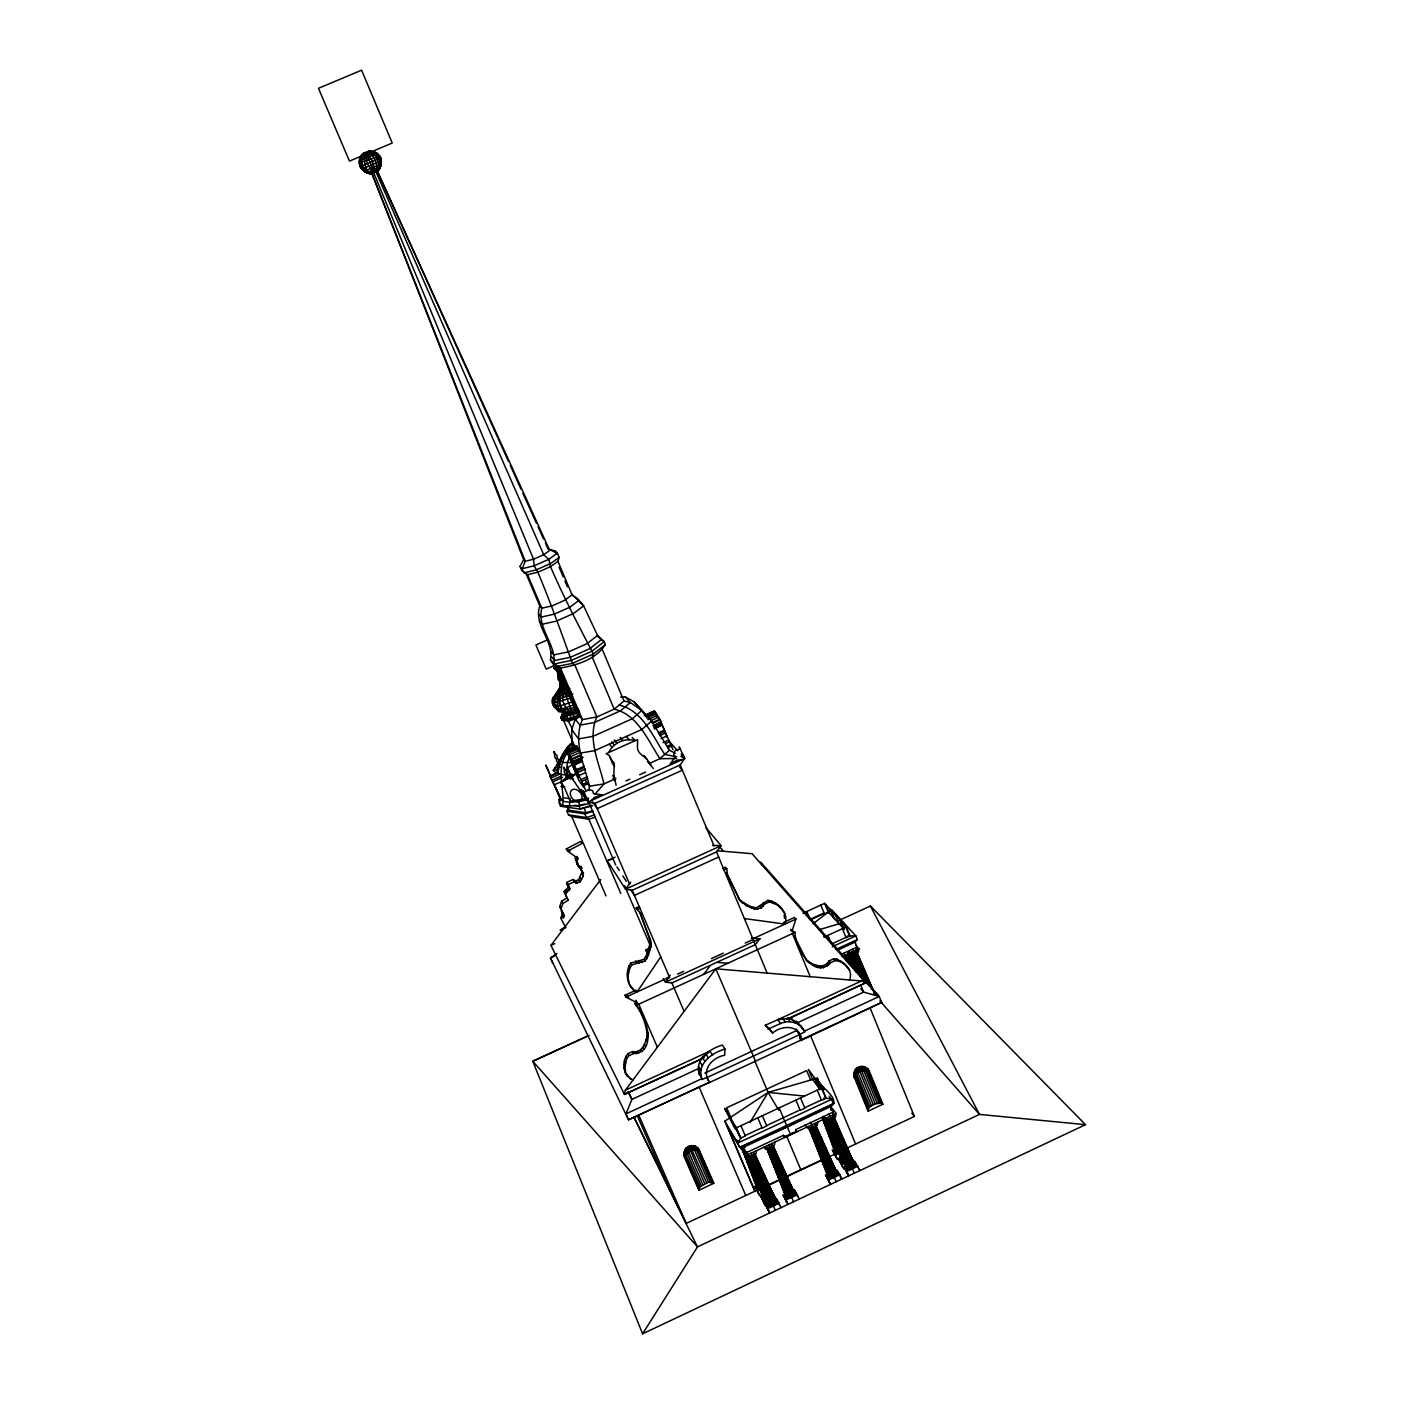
<?xml version="1.0" encoding="UTF-8"?>
<svg xmlns="http://www.w3.org/2000/svg" width="1404" height="1404" viewBox="0 0 1404 1404"><rect width="100%" height="100%" fill="white"/><g stroke="black" fill="none" stroke-linecap="round" stroke-linejoin="round"><path stroke-width="1.5" d="M756.335 1174.06L749.28 1155.983M698.946 1190.276L684.625 1157.387L683.959 1152.596L685.363 1149.086L685.608 1154.088L699.876 1186.889L698.946 1190.276L713.829 1183.309L698.543 1148.735L693.927 1145.682L689.61 1145.839M709.511 1082.273L628.553 1119.813L625.956 1113.881L631.888 1099.42L698.508 1068.567L699.718 1075.446C693.436 1060.16 709.617 1048.683 722.428 1045.067L724.955 1049.034L724.657 1055.281C712.249 1057.247 700.666 1070.374 709.511 1082.273L628.553 1119.813L550.456 957.967L556.914 953.527M707.318 1077.149L702.14 1079.553C695.84 1064.197 712.109 1052.667 724.955 1049.034M854.334 1173.2L831.08 1118.251L828.711 1118.865M611.898 762.986L611.916 761.179M616.11 785.327L613.864 774.253L614.32 763.337L611.144 760.108L609.213 755.387L606.177 753.667L637.627 739.539L637.434 747.226C637.363 755.124 647.332 756.3 649.403 763.706L653.351 768.532M683.959 1152.596L684.099 1155.457M882.905 1104.228L880.747 1103.175L875.201 1103.842L861.67 1071.006C854.597 1063.846 868.023 1065.899 869.357 1071.287L882.905 1104.228L868.198 1111.108L853.843 1073.428L854.264 1077.272L854.597 1078.167L854.001 1072.516M557.985 667.409L556.651 669.655L574.464 707.634L572.604 702.562M846.243 1162.301L844.839 1162.67L843.786 1158.826M578.237 709.108L570.059 712.442L564.057 713.179C551.228 709.722 551.21 695.401 561.056 688.908L555.879 694.067L559.827 689.768L560.951 680.098M629.431 984.537C626.272 978.026 626.359 968.918 630.887 963.056L644.05 959.318L647.384 953.439L649.964 943.593L649.455 938.609L639.855 912.372L650.543 940.311L651.035 945.313L648.455 955.194L645.12 961.073L631.923 964.829C626.061 972.761 626.746 987.854 636.995 992.014L660.757 956.879M679.747 748.806L679.273 746.91L684.643 758.476L680.203 764.969L595.015 803.404L588.153 802L571.217 777.044L567.093 767.321L573.306 779.817L571.814 777.904M587.153 799.806L578.764 801.614L579.887 809.055L592.593 805.773M761.389 1187.977L761.828 1189.012L760.459 1189.363L759.424 1185.555M373.253 173.043C359.091 174.061 368.322 141.471 360.073 157.985C355.984 166.83 366.883 177.343 375.237 172.201L372.569 161.513L366.69 152.018M568.497 747.244L570.252 744.138L566.444 748.894L568.339 751.561C554.773 768.023 564.794 787.89 562.758 805.685L578.518 805.896L589.61 803.527M836.17 1181.729L812.828 1126.78L810.459 1127.394M588.487 798.051L588.153 802L684.731 758.441L683.134 754.65M589.136 790.154L589.469 786.222C584.503 764.987 572.639 741.172 582.432 719.585L560.477 668.058C550.877 662.934 554.44 667.707 555.475 669.603C552.913 661.038 552.965 668.251 556.247 669.743M647.209 1035.274C646.314 1024.358 641.646 1012.231 635.029 1003.597L636.03 1000.297L637.434 1002.965L636.065 1005.439C646.051 1014.741 657.932 1052.649 633.59 1053.544L628.904 1055.703L626.816 1058.3L625.008 1066.443L625.763 1073.656C622.797 1067.496 623.323 1058.967 627.886 1053.72L632.555 1051.578C642.137 1053.491 645.822 1042.716 647.209 1035.274L648.279 1037.205M839.522 1152.596L838.135 1152.947L837.486 1150.069L835.117 1150.104L823.27 1118.988M844.839 1162.67L843.523 1162.81L843.155 1159.862L841.786 1159.774L825.815 1118.198M556.721 668.462L565.619 685.398L569.796 690.75L562.864 693.594L557.09 693.892C563.741 687.82 557.16 671.814 556.897 669.673M567.269 752.421L566.83 750.28L576.763 745.98M760.459 1189.363L759.178 1189.504L758.827 1186.573L757.493 1186.485L742.927 1149.332M558.599 674.692C563.636 671.638 554.615 671.533 558.722 674.376C567.391 686.977 551.228 704.703 567.585 713.039L567.04 718.883L572.306 728.658M828.816 1120.655L828.009 1119.778L846.507 1166.601L848.911 1166.584L849.578 1169.514L856.054 1165.373L855.949 1163.898L852.895 1161.968L854.931 1162.354L856.194 1164.583M863.32 981.185L851.982 953.737M831.414 1178.044L828.957 1178.096L829.097 1175.797L809.441 1128.026L827.57 1174.85L830.747 1175.113L831.414 1178.044L832.818 1177.693L837.416 1174.744L837.837 1172.41L835.924 1170.55L836.1 1172.498C834.397 1176.885 825.324 1176.868 827.64 1171.761L810.003 1127.43M572.92 879.518L576.026 880.922L578.588 879.676L582.256 871.252L583.257 876.201L579.905 881.958L575.886 882.958L572.92 879.518L566.812 882.379L569.954 888.837L565.426 893.927L568.146 900.192L562.864 903.579L561.021 908.827L564.426 916.18L563.109 918.339L561.565 915.636L563.162 913.793L559.757 906.475L561.6 901.228L566.865 897.858L564.145 891.628L568.146 887.977L568.076 885.169M558.564 672.727C562.074 671.112 557.441 675.271 558.125 672.639C556.949 669.059 554.124 664.162 554.159 666.391C558.072 667.865 557.441 665.514 559.371 673.13C558.388 676.605 557.335 663.741 556.844 669.322C554.211 670.357 552.825 665.566 555.282 664.987M558.616 672.463L550.438 659.775C554.457 641.259 533.187 625.113 539.803 605.966L525.622 572.639M558.652 666.321C552.316 672.463 555.177 660.284 554.931 669.304C557.16 668.971 560.512 666.76 557.318 669.48C553.404 671.147 555.177 661.811 555.106 666.865L572.428 663.355L593.401 654.018L605.387 644.506L604.176 641.628L597.525 636.082L604.176 641.628L592.172 651.123L571.2 660.459L553.878 664.022L550.438 659.775M560.056 680.677C561.635 691.066 551.842 699.052 558.862 689.171L562.934 689.083L568.076 686.802L559.038 672.235C558.178 667.339 555.844 666.988 553.878 664.022C556.686 644.611 536.591 628.22 541.804 608.195L527.553 574.692L521.832 570.498L520.059 566.338L523.692 559.669L371.691 173.131M756.545 1150.648L756.019 1153.93L747.823 1157.756L742.453 1151.034L744.629 1153.14M774.92 1142.066L774.376 1145.348L766.198 1149.174L763.706 1147.314M834.064 1117.795L853.597 1162.407L855.756 1163.53C854.685 1167.426 848.613 1169.971 845.19 1167.707L845.594 1165.39L845.629 1168.76L849.578 1169.514M791.277 1189.925C800.262 1190.785 780.466 1201.649 785.819 1191.013M850.754 1156.071L851.421 1157.774L850.175 1155.562L850.842 1157.51L849.49 1157.177M773.095 1198.454L772.691 1197.542L773.973 1198.542M846.981 1166.636C843.506 1162.336 846.419 1164.899 846.665 1168.514L847.103 1169.567M845.752 1164.846C845.91 1170.901 858.476 1164.513 853.053 1160.88L833.098 1116.987L852.351 1160.634M875.394 994.611L875.692 992.856L873.762 993.242M873.727 992.803C876.394 992.259 871.989 991.54 875.692 992.856L876.184 994.874L875.815 993.944M569.357 806.633L570.147 798.665L564.127 797.841M874.13 991.821L874.376 993.102L856.809 952.052L855.018 954.141L851.351 954.685L860.529 977.096M842.4 1162.723L841.961 1161.67C841.891 1160.546 839.574 1155.036 841.049 1158.037L840.926 1161.915L843.523 1162.81M854.703 1072.182C861.056 1064.232 853.018 1070.339 853.772 1075.376L854.088 1076.219M841.435 1157.387L840.505 1160.88L844.401 1161.617M844.822 958.125L845.366 955.106L842.137 956.598M805.036 1124.902L809.055 1129.149L817.198 1125.341L817.795 1122.042M835.591 1170.954L837.626 1172.042C836.521 1175.92 830.466 1178.518 827.061 1176.219L827.64 1171.761M840.505 1160.88L841.382 1159.809C839.557 1154.193 840.627 1161.67 844.436 1160.388M871.217 989.223L871.41 988.012M854.562 969.357L847.823 951.649L851.386 955.089L858.441 951.842L858.985 948.823L856.001 945.559M830.817 1110.283L831.414 1107.001M823.288 1116.373L827.342 1120.603L835.468 1116.794L836.082 1113.495L832.765 1108.879M834.696 1149.981L834.836 1152.719L838.135 1152.947M828.816 1175.148L827.061 1174.411L809.125 1128.237L827.289 1173.586L830.361 1174.183L833.555 1172.919L835.555 1170.304L814.882 1125.499L827.202 1153.263M823.867 1121.603L833.853 1149.42L835.854 1150.754L835.713 1153.017M365.198 170.621C362.723 171.902 381.449 164.022 380.466 164.18C379.94 172.078 383.432 156.827 379.115 155.475C376.834 150.404 361.934 150.439 374.166 152.053C382.748 154.686 383.889 169.129 375.237 172.201M833.643 1116.724L832.291 1118.953L828.518 1119.953M792.804 1191.417L792.365 1190.381L795.348 1192.365L794.857 1194.734L787.504 1198.191L787.135 1195.208L785.011 1194.839L766.988 1147.366M856.405 951.07L857.124 953.281L857.282 952.298M864.934 983.046L853.211 953.632L856.528 951.333M554.194 696.331L552.948 701.491L556.247 702.281L570.691 698.086L569.375 695.594M859.283 974.551L851.438 952.474M837.416 1174.744L835.713 1173.165L815.443 1127.236C817.216 1122.638 813.197 1130.115 810.266 1128.483M835.45 1172.533L836.187 1171.445L815.531 1125.622M795.384 1193.856L794.927 1192.821C792.26 1192.68 794.734 1188.433 790.891 1188.995M794.787 1191.838L792.435 1190.645L795.103 1192.014C793.944 1195.839 787.925 1198.577 784.52 1196.19L785.889 1192.944M801.491 1039.855L799.35 1034.748L707.195 1077.465L709.389 1082.572L801.491 1039.855L799.631 1037.345L800.947 1040.522L801.789 1039.486C799.525 1024.78 781.958 1024.78 772.656 1033.063L765.303 1025.236L777.834 1019.69L789.522 1018.339L865.724 982.765L861.494 980.975L715.812 968.813L625.359 1090.206L624.447 1094.418L701.14 1059.248L710.003 1051.052L712.477 1055.053M767.76 1149.174L766.566 1147.647L786.521 1195.769L785.942 1197.033L787.504 1198.191M785.152 1191.698L784.783 1196.541L786.38 1198.086M810.564 1129.185L809.757 1128.307M852.632 955.352L851.193 952.86M578.43 866.268L575.219 858.177L576.886 856.44L578.22 858.634L576.535 860.389L577.641 864.706L579.132 867.11L581.274 866.531L581.256 869.883L583.608 873.481M767.707 1201.473L766.128 1204.035C767.532 1209.546 776.359 1205.703 777.325 1201.596L776.149 1199.332L774.183 1198.911L774.622 1199.946M777.149 1202.421L775.341 1201.034L775.394 1198.665L753.966 1153.053M775.289 1199.016L774.236 1199.174L776.886 1200.56C775.71 1204.386 769.69 1207.177 766.303 1204.737L767.198 1202.473L766.338 1205.983L768.234 1210.406M361.477 155.44C381.168 149.28 365.584 148.42 360.214 157.932C356.949 165.637 364.391 174.658 372.042 173.517C363.952 174.57 357.616 165.181 360.424 157.827L361.214 157.494M770.427 1192.873L769.989 1191.838L772.481 1192.786L771.954 1195.137M769.778 1191.469L772.92 1193.821L772.92 1195.313L771.129 1193.926M832.66 1115.092L833.344 1112.021L831.028 1106.457C841.54 1097.84 818.199 1086.731 817.321 1078.114L768.093 1092.4L724.815 1121.182L755.054 1191.54L727.009 1125.622M770.463 1191.206L770.463 1192.382L771.358 1192.189L770.041 1190.803L772.481 1192.786M767.058 1203.123L749.473 1158.476M365.321 152.597L367.269 163.741L373.868 172.78M763.144 1199.191L761.986 1196.928L762.705 1195.26L762.6 1198.665L766.373 1199.49M766.005 1197.191C761.881 1199.279 762.951 1191.083 762.179 1194.523M772.288 1144.488L771.217 1147.507L766.97 1148.314M794.857 1194.734L793.155 1193.154L793.646 1191.417L772.867 1145.173M741.61 1147.138L757.282 1186.257L756.738 1188.574L759.178 1189.504M754.352 1153.772L752.123 1156.492L748.332 1156.58M776.623 1203.298L774.92 1201.719L775.412 1199.981L754.562 1153.719M566.812 882.379L569.357 887.468M748.63 1157.282L766.531 1202.105C765.496 1204.544 770.796 1202.824 768.813 1205.703L769.252 1206.756M684.117 1153.421C684.871 1146.945 694.208 1143.47 698.543 1148.735M741.996 1148.454L756.756 1186.204L757.335 1184.046L756.949 1183.133L756.142 1185.169L757.967 1186.503L758.09 1189.399M767.286 1206.317L766.953 1200.227L767.619 1204.07C771.27 1205.861 778.167 1200.824 774.236 1197.875M766.672 1148.016L784.748 1193.54C788.89 1198.016 794.032 1186.784 793.699 1191.838L795.103 1192.014M851.631 954.439L852.193 955.246L851.526 954.176M827.676 1119.514L829.466 1120.69L848.262 1169.655M684.661 1151.42L686.223 1147.928M839.083 1151.561L833.853 1151.21L834.397 1146.84L835.169 1150.525L838.82 1150.438L838.17 1148.893M562.881 677.483L558.88 672.042C558.336 666.637 557.441 667.479 559.09 672.025L559.968 673.587C571.41 678.694 555.773 687.258 558.108 675.148L559.968 673.587L563.039 677.553M746.928 1156.141L762.249 1194.453C760.81 1197.366 766.584 1195.664 764.636 1198.577L765.092 1199.613M766.145 1202.315L748.543 1156.896M766.97 1148.718L766.496 1147.7L785.854 1195.524L785.52 1197.752M527.553 574.692L537.872 572.218L550.508 566.637L557.932 561.302L559.178 557.37L557.406 553.176L554.984 550.947L548.069 548.929L545.366 542.944M868.725 1107.949L854.632 1073.253L855.106 1070.006L857.405 1067.672L855.756 1072.112L869.866 1106.756L868.041 1109.125M828.307 1120.48L827.36 1119.708L846.542 1167.022L846.208 1169.269M849.438 979.974C853.86 970.813 844.05 960.687 835.029 960.617L830.413 962.74C813.706 980.834 794.524 945.682 795.05 932.379L792.067 930.957L795.928 919.058L794.506 917.409L783.607 922.41L784.994 924.078C788.89 913.355 778.114 901.666 767.918 900.333L756.493 907.844L750.122 906.405L739.645 900.175L746.717 905.791L754.79 909.301L761.179 907.932L764.618 904.071L769.269 901.93L776.903 904.632L782.607 910.003M784.52 1196.19L785.134 1193.295L767.777 1149.911M813.197 923.656L831.537 909.581L855.843 935.871L857.335 939.539L855.054 942.137L857.054 947.051L855.931 950.508L844.506 955.773M573.534 747.805L572.042 741.768L571.761 729.676L575.271 719.111L579.361 715.636L558.388 666.461M835.608 1169.707L834.625 1170.059L835.608 1169.707L815.601 1125.201L836.187 1171.445M792.154 1189.995L788.206 1181.15M565.303 711.284C555.861 707.318 555.317 689.153 569.901 688.416M569.989 755.58L567.304 762.969L566.023 779.097M567.339 767.76L572.042 764.934M586.521 798.227L588.048 799.525L588.153 802L584.011 792.365L588.925 789.417L592.611 790.785L593.611 793.769L602.018 794.787L594.278 797.454L591.593 800.456M556.247 707.23L557.528 708.95L562.442 708.739L573.622 705.054L578.536 716.619L574.71 718.181C567.462 702.562 563.548 685.696 557.212 669.515C552.492 669.515 559.652 668.479 557.914 672.639L557.528 673.674L559.336 674.166M651.912 722.779L659.704 719.287L654.843 711.319L653.983 712.249M557.265 692.786L555.615 695.436C550.894 696.963 550.701 705.387 556.107 708.599L558.897 711.951L560.143 710.915M558.827 666.935L556.756 669.497L558.441 674.394C568.778 688.68 544.296 700.789 560.214 711.056L574.569 707.581M375.886 171.92C378.536 164.724 374.289 154.914 367.339 151.737L366.005 152.299L366.918 155.142L374.552 172.481M557.862 672.621L559.248 678.957M833.836 1116.689L853.597 1162.407L849.631 1165.373L845.436 1165.074L827.851 1119.848L842.997 1156.878M555.159 665.233C550.649 671.059 561.126 666.707 557.142 669.269M853.053 1160.88L855.562 1166.215M776.886 1200.56L773.569 1197.612L769.989 1189.679M869.129 985.977L855.264 952.807M569.62 806.107L566.935 811.249L568.48 814.829L571.779 816.637L588.873 819.216L595.138 817.251M775.341 1210.318L772.095 1202.965L773.218 1202.245L753.176 1156.773L753.86 1153.509L774.639 1201.069M771.516 1148.209L770.743 1146.384L768.374 1147.331L787.89 1195.085L791.47 1193.681L771.516 1148.209L772.182 1144.927L792.874 1192.523M556.089 772.937L553.246 770.357L558.511 762.653L560.986 761.319M608.774 752.491C613.25 742.909 624.85 737.486 635.029 740.698L632.204 737.381M559.459 765.724L557.3 769.585L557.3 773.376M571.217 762.583L563.057 762.495L560.705 761.021L566.672 750.543L573.288 742.558C564.338 749.683 557.177 760.88 557.651 772.551L560.512 774.411L565.707 775.026L572.902 774.359M853.597 1164.004L854.334 1162.933M841.716 1157.738L840.276 1160.213L842.365 1166.496M573.481 743.541L563.636 720.533L561.653 719.743L561.793 715.935L563.776 712.741L560.951 717.356L562.776 720.375L569.024 720.972L576.921 718.374M563.741 710.898L561.091 718.427L562.214 719.059L570.428 718.076L577.974 715.303M582.572 872.919L579.922 867.654L580.765 866.233L582.098 868.462M835.064 1148.121L833.625 1150.543L835.696 1156.773M741.119 1137.451L737.732 1143.084L739.522 1147.244L743.593 1147.261L831.028 1106.457M750.105 1122.428L768.093 1092.4L754.597 1060.511M853.667 1167.9L831.835 1117.847L832.941 1116.9L854.755 1167.093M775.061 1200.385L775.57 1199.262L754.896 1154.053M773.06 1146.296L772.656 1145.225M562.899 914.197L560.635 917.953L565.514 927.237M833.695 1118.707L833.783 1117.093M853.948 1074.358C856.791 1070.094 863.6 1066.935 868.356 1069.585M784.52 1193.067L785.713 1191.54M553.72 698.929L552.825 700.403L553.808 704.211M766.759 1204.263L766.391 1201.561M559.775 680.922L560.196 686.995L567.251 684.362M560.477 668.058C577.026 665.127 596.016 659.511 605.387 644.506M589.066 1035.397L532.783 1061.266L642.593 1333.8L697.507 1246.875L979.483 1114.407L1085.52 1124.674L870.41 906.019L838.627 920.638M684.538 1150.736L687.24 1148.033M556.159 666.479L557.353 669.41L557.125 665.97M670.217 975.166L665.461 982.168L663.25 978.606M792.891 1196.436L791.47 1193.681M854.474 1071.568L857.177 1068.602M376.465 171.674C381.818 164.865 376.114 151.579 367.339 151.737M555.563 694.787L555.966 693.541L555.844 694.84M870.673 987.451L856.212 952.035M835.503 1176.429L814.338 1128.202L814.689 1125.429L815.443 1127.236M630.677 882.151L625.552 889.171L607.195 860.74L615.163 857.124M712.53 845.401L721.112 845.699L625.552 889.171L632.239 890.276L716.531 851.912L721.112 845.699L705.773 827.482M703.737 974.358L709.704 966.321M769.989 1190.855L771.129 1192.768L770.603 1191.75M795.541 1193.049L793.032 1190.276L772.955 1145.927M837.925 1173.884L834.941 1169.392M704.176 1057.528L624.447 1094.418L550.93 945.366L600.701 879.553M854.088 1162.723L853.509 1161.266L855.756 1163.53M364.18 153.071C358.178 159.863 363.636 172.903 372.727 173.254M854.597 1070.831L857.405 1068.04M557.002 693.243L560.582 687.995C558.704 687.328 560.775 692.119 557.335 692.962M807.528 961.652L806.089 959.915C812.337 964.846 823.744 970.024 828.922 961.003L833.52 958.879L836.731 959.02L843.593 963.091L847.647 967.356M794.015 1195.611L772.323 1147.542M754.632 1155.316L754.439 1154.158M759.933 938.785L755.299 944.664L671.937 982.958L665.461 982.168L759.933 938.785L751.333 938.258M772.955 1146.752L772.762 1145.594M815.127 1127.517L811.775 1129.097L811.214 1127.307M815.742 1126.763L814.987 1124.937M833.994 1118.233L833.221 1116.408M852.965 1164.688L832.467 1117.373M754.317 1155.808L753.544 1154M772.656 1147.244L771.884 1145.418M757.265 1189.083L741.294 1146.857M762.161 1197.63L763.39 1192.996M766.303 1204.737L767.198 1203.667M833.853 1151.21L833.906 1148.103L837.486 1150.069M827.061 1176.219L827.518 1173.972M569.568 750.087L573.236 745.664M845.19 1167.707L845.91 1166.11L845.208 1168.953L847.068 1173.375M376.904 171.481C384.222 164.83 377.746 150.158 367.918 151.492M595.349 793.769L603.983 783.906L615.987 778.5M377.009 171.393C388.206 161.583 366.198 173.534 367.462 172.218L369.252 173.482L379.326 169.217L377.009 171.393L381.046 164.022L378.659 155.686L374.166 152.053L377.027 153.387L359.793 160.635M775.763 1204.176L753.825 1156.317L754.527 1155.545M836.591 1175.622L814.969 1127.728L815.671 1126.973M834.801 1173.217L835.749 1172.2M792.225 1193.207L793.172 1192.189M773.973 1201.771L774.938 1200.753M757.686 1184.362L756.3 1187.538M854.615 1071.515L862.003 1067.531L865.057 1067.373L867.532 1068.97L882.045 1103.562M762.916 1196.015L762.197 1198.858L764.074 1203.246M564.619 753.106L560.424 758.634L560.705 761.021M699.876 1186.889L708.564 1182.168L713.829 1183.309M828.062 1177.781L827.676 1174.499L826.833 1175.534L828.957 1178.096M687.82 1146.875L685.801 1148.542M564.18 712.477L561.863 715.268L562.986 716.777L577.044 713.407M563.566 714.232L560.951 717.356L561.512 718.672M560.512 687.82L558.634 691.716L561.46 691.874L561.74 689.382M560.582 685.678L559.617 689.276M675.184 753.281L669.462 750.192L659.95 758.687L649.964 763.197M572.446 742.593L567.672 746.7L562.179 755.527L557.651 772.551L549.929 775.903L561.231 799.648L549.929 775.903M581.081 789.329L585.17 798.841L570.27 801.157L563.759 786.029L560.635 782.537L571.902 775.833M560.635 782.537L567.128 776.991M563.127 781.379L567.988 777.219M565.654 779.694L570.533 775.534M669.462 750.192L651.561 721.094L641.856 710.459L632.291 718.743L593.067 736.328L578.606 738.89L571.761 729.676M763.056 1195.383L762.618 1197.173M644.98 715.742L641.856 710.459L630.361 702.544L623.99 700.982L614.197 709.178L596.875 716.917L582.432 719.585L579.361 715.636M834.66 1149.034L834.204 1150.806M841.312 1158.669L840.838 1160.476M827.886 1173.99L827.079 1177.465L828.939 1181.887M580.203 715.04L575.271 719.111L579.887 725.166L594.331 722.533L620.621 710.757L630.361 702.544L625.149 696.788L620.586 697.174M571.481 593.874L583.66 605.861L597.507 635.468L587.048 643.646L568.866 651.754L553.843 654.896L550.842 651.28M538.662 614.232L541.172 617.093L554.124 614.197L569.901 607.212L579.062 600.298L572.06 594.805L564.724 600.28L552.141 605.861L541.804 608.195L539.803 605.966M852.105 1165.32L853.193 1164.442M576.131 773.376L571.217 777.044L571.2 774.622L569.743 773.393M833.941 1173.849L835.029 1172.954M774.183 1201.526L773.095 1202.421L774.639 1205.018M791.347 1193.839L792.435 1192.961M869.866 1106.756L875.201 1103.842M667.023 978.219L669.217 976.622M814.197 1125.92L814.425 1128.044L812.688 1128.851L832.818 1177.693M559.178 557.37L550.579 563.53L535.959 569.989L524.025 572.867L520.059 566.338M576.044 773.464L578.43 777.763L570.708 760.459L576.044 773.464L571.217 777.044L577.851 772.99M857.23 1068.321L855.773 1070.357M564.882 927.009L560.143 930.308L566.005 927.64M558.406 667.409L556.932 668.251M855.913 954.422L855.808 952.438M555.124 666.409L553.966 668.076L556.633 669.62M558.195 665.97L558.564 668.339L555.931 668.883M773.218 1202.245L770.849 1203.351L750.842 1155.685L752.386 1154.966L772.095 1202.965M810.915 1128.518L829.343 1175.218L834.064 1173.674M851.105 1165.882L852.246 1165.144M793.593 1201.754L770.761 1148.612L771.603 1148.051M880.747 1103.175L866.286 1068.619L863.635 1066.619L859.722 1067.128L857.019 1068.391L857.247 1071.024L871.41 1105.615M856.001 954.246L852.316 955.299M566.303 848.946L580.607 841.452L581.94 843.593L567.602 851.105L566.303 848.946L570.077 851.14M800.947 1040.522L881.677 1002.438L879.255 996.471L760.652 862.074L762.021 865.408M831.537 1099.894L834.029 1103.316L787.381 1126.833L739.803 1147.314L726.57 1125.236M579.255 710.845L565.707 715.303L563.232 714.689L561.951 710.968L564.057 713.179L562.776 720.375M572.955 693.874L559.108 698.999L554.545 699.21L553.369 697.665M571.217 692.049L559.915 696.244L556.177 696.419L555.212 695.155M556.668 669.076L557.721 669.094M363.285 168.462L361.705 169.182L381.186 160.951M642.593 1333.8L1085.52 1124.674M633.906 1116.97L686.205 1223.41L754.878 1191.224M768.269 1184.941L777.834 1180.448M787.398 1175.973L823.692 1158.967M846.577 1148.244L914.39 1116.443L870.269 1008.37M768.462 1185.257L779.94 1179.869M785.696 1177.184L823.902 1159.283M829.624 1156.598L835.345 1153.912M763.32 1193.856L759.634 1195.594L754.913 1186.31L757.756 1191.224L761.442 1189.504M840.978 1157.44L837.31 1159.142L832.256 1150.069L835.485 1154.79L839.153 1153.07M838.872 1159.704L844.015 1168.918L838.872 1159.704L842.558 1157.984M772.92 1193.821L775.219 1198.016M851.193 1157.107L853.421 1161.301M763.653 1201.368L765.549 1205.773L760.74 1196.348L763.653 1201.368L767.374 1199.613M842.172 1164.513L845.875 1162.775M777.149 1200.911L779.448 1205.123M795.348 1192.365L797.647 1196.594M837.837 1172.41L839.487 1175.166M855.949 1163.898L859.932 1170.585L854.667 1161.284L856.51 1165.706M767.812 1208.528L769.708 1212.968L764.864 1203.439L767.812 1208.528L779.062 1203.246L780.957 1207.686M786.082 1199.946L787.977 1204.386L783.028 1194.909L786.082 1199.946L797.314 1194.681L799.192 1199.104M828.711 1179.939L830.571 1184.362L825.447 1175.008L828.711 1179.939L839.908 1174.674L841.768 1179.114L840.101 1176.64M846.893 1171.392L848.753 1175.832L843.541 1166.513L846.893 1171.392L858.072 1166.145M568.093 884.66L574.236 881.8M745.155 1135.555L761.933 1127.728M766.566 1125.569L800.052 1109.95M804.685 1107.791L821.393 1099.999M735.169 1125.92L740.715 1138.117L745.331 1135.959L740.943 1125.71M818.427 1087.416L812.442 1079.079L808.406 1069.409L821.849 1087.995L826.131 1098.279L821.551 1100.403L817.268 1090.136M739.803 1147.314L834.029 1103.316M742.751 1149.174L739.873 1146.682L741.294 1149.069L745.015 1147.331M747.612 1151.719L743.892 1153.456L747.823 1157.756M830.992 1108.739L833.344 1112.021L795.91 1129.518L796.805 1131.642L784.45 1137.398L783.555 1135.274L745.98 1152.842L742.646 1147.208M785.608 1136.064L790.627 1134.52L783.028 1117.391M791.768 1133.186L796.805 1131.642M745.313 1155.896L836.082 1113.495M857.265 1068.83L861.091 1067.04L866.917 1068.233M734.011 1126.745L724.657 1108.353L736.328 1127.851L821.849 1087.995M625.359 1090.206L710.003 1051.052M704.861 1073.06L796.77 1030.483L799.648 1034.362L804.773 1031.975C801.017 1022.796 789.311 1019.304 780.624 1023.516L777.834 1019.69L861.494 980.975M786.995 1019.199L865.724 982.765L752.07 853.702L717.304 850.754M874.113 992.558L876.377 993.646M625.956 1113.881L701.789 1078.728L698.508 1068.567M860.863 985.345L863.618 992.119L797.841 1022.568L804.439 1031.15L879.255 996.471L863.618 992.119L860.775 988.82M801.789 1039.486L881.677 1002.438M823.902 937.205L846.384 926.868L850.069 935.924L846.103 937.749L842.4 928.693M831.484 944.067L845.945 937.398M832.309 946.717L855.843 935.871L847.367 935.959M835.766 949.473L857.335 939.627M837.872 950.069L855.054 942.137M841.786 954.106L857.054 947.051M849.315 953.298L858.985 948.823M850.297 953.878L851.526 953.649M689.75 1145.962L693.927 1145.682L697.068 1147.384M637.434 1002.965L625.938 997.086L624.92 995.243L635.959 990.189L636.995 992.014M802.912 913.302L824.657 903.316L846.384 926.868M625.938 997.086L669.445 977.114M752.842 938.82L795.928 919.058M677.641 974.095L683.608 971.357M711.407 958.599L723.323 953.123M745.173 943.102L753.106 939.451M811.758 918.655L823.639 913.214M810.248 919.953L824.253 913.513M833.414 917.549L828.237 912.109L824.411 913.864L820.813 905.089M588.399 1035.696L532.783 1061.266L697.507 1246.875L634.187 1117.742M726.763 868.743L724.078 869.971L722.814 868.427L725.499 867.198L726.763 868.743L727.465 874.552L739.557 899.613L726.201 873.007L727.465 874.552M554.334 956.194L550.456 957.967L552.649 962.969M648.455 955.194L645.594 950.104L649.543 948.297M718.672 857.037L634.433 895.401L630.87 889.943M550.93 945.366L554.826 943.593M636.205 907.897L638.89 906.686L639.961 908.318L637.258 909.546L636.205 907.897L640.926 914.039M360.424 157.827L374.341 151.965M584.257 766.268L576.342 769.655L580.887 779.606L586.767 776.974M662.951 742.646L668.778 740.031L673.042 749.701M585.556 790.154L581.677 781.361L587.556 778.729M665.671 743.523L669.568 741.786M582.923 784.257L586.837 782.502M666.9 746.437L670.779 744.682M583.608 785.713L587.521 783.941M667.62 747.858L671.498 746.103M625.903 780.905L629.817 779.15M639.627 774.727L645.507 772.077M592.383 810.81L586.117 812.776L569.041 810.283L566.935 811.249L584.871 813.881L593.12 811.284M644.436 715.443L654.088 711.108M644.752 715.461L654.422 711.108M566.795 750.613L577.079 746.244M645.173 715.671L654.843 711.319M566.935 751.333L570.814 749.596M646.279 715.707L652.053 713.127M566.83 750.28L568.041 751.772L577.799 747.402M645.963 716.777L655.65 712.425M568.041 751.772L568.796 753.088L578.553 748.718M646.805 718.058L656.51 713.706M568.796 753.088L569.691 754.738L579.448 750.35M647.788 719.655L657.493 715.285M569.691 754.738L570.673 756.651L578.501 753.141M650.789 720.656L658.564 717.163M581.537 754.422L571.744 758.809L570.673 756.651M652.456 723.376L660.249 719.883L661.126 722.218L653.334 725.71M583.362 786.977L578.974 780.589L566.812 751.789L572.2 759.459L580.027 755.931M576.342 769.655L572.955 761.53L582.748 757.142M653.123 725.499L661.126 722.218M572.955 761.53L582.906 757.37M653.562 726.71L661.477 723.341L653.702 726.833M574.166 764.425L581.976 760.915M654.282 728.413L662.056 724.903L660.915 721.989M574.394 765.04L582.221 761.53M654.492 729.027L662.056 724.903M550.666 776.272L557.985 772.972M551.544 777.798L558.88 774.499M552.649 779.94L560.003 776.623M658.318 732.765L664.267 730.273L662.284 725.517M658.862 734.011L664.706 731.379L668.778 740.031M553.509 781.501L562.723 777.36M576.886 770.901L582.748 768.251M609.792 756.756L613.811 763.565M577.641 772.551L585.468 769.041M659.634 735.661L665.461 733.046M554.738 784.625L560.266 782.151M579.01 775.499L584.889 772.867M661.038 738.574L666.865 735.942M547.736 639.768L535.907 645.015L546.209 669.111L556.037 664.741M768.041 1029.097L780.624 1023.516M361.846 165.9L360.214 166.637L380.607 158.02L379.466 158.459L378.027 155.897C378.624 158.845 351.825 160.354 362.179 168.954M365.005 154.528L349.456 161.109L318.48 88.312L361.6 70.2L392.225 143.032L370.849 152.071M363.548 153.334C356.704 158.968 361.741 174.623 372.341 173.412M376.974 170.147L378.764 169.41M572.341 701.86L560.407 705.808L553.948 705.37M575.166 709.336L564.496 712.39L559.196 710.477M379.15 164.724L380.466 164.18M858.318 1067.18L859.318 1066.777M708.564 1182.168L693.488 1147.717L691.54 1145.752L688.75 1146.682L686.275 1148.209L686.275 1151.087L701.14 1185.643M829.185 1119.988L831.852 1119.971M769.181 1147.121L770.761 1148.525L769.322 1144.681M750.929 1153.263C752.93 1154.79 751.86 1159.967 750.034 1155.896M830.273 1118.567L849.894 1166.25L851.105 1165.759M831.73 1174.779L832.941 1174.288M790.329 1194.295L787.89 1195.085M607.195 860.74L613.39 858.686M877.202 1103.333L863.671 1070.462L861.126 1066.759L859.617 1066.829L862.46 1066.584L864.688 1068.567L879.097 1103.105M558.423 674.218L556.932 669.462L558.23 675.306C567.813 688.241 546.226 705.756 565.531 713.285L564.812 720.533L574.71 718.181M777.834 1019.69L782.519 1018.181L785.345 1022.007M584.503 804.018L578.518 805.896L574.218 805.282M591.821 805.282L579.887 809.055L560.477 806.265L558.704 799.227M594.682 814.917L586.433 817.514L568.48 814.829M818.971 929.781L843.471 922.481L844.997 926.219M645.594 950.104L649.754 948.893M853.878 955.229L865.812 982.8M829.466 1118.777L831.045 1120.392M768.953 1149.104L769.954 1148.928L790.206 1197.7M838.557 1149.806L836.1 1150.174L823.99 1119.023M759.546 1186.45L760.757 1186.152M850.982 1169.163L850.017 1166.303L847.507 1166.689M750.596 1157.686L769.638 1203.667L770.989 1203.403L771.954 1206.282M710.389 1181.975L696.156 1149.174C694.559 1144.295 686.626 1145.804 694.752 1145.98L695.243 1146.489M860.108 1066.777L865.145 1067.321M752.649 938.328L755.247 937.732M555.247 694.594L555.089 695.735M556.51 765.075L560.091 764.478M554.896 768.023L560.284 767.128M553.246 770.357L558.652 769.462M690.628 1145.945L693.207 1146.103M771.094 1191.943L770.041 1192.101L771.937 1192.259L773.113 1194.506M860.529 1066.794L863.162 1066.917M810.915 1129.202L811.968 1129.132L830.747 1175.113M769.164 1149.139L767.637 1147.401M749.771 1157.774L750.807 1157.721M827.307 1120.269L842.786 1159.844L844.173 1159.757M746.068 1155.439L758.441 1186.573L759.81 1186.468M760.091 1187.1L757.177 1186.485M760.02 1188.328L756.826 1188.047L756.528 1183.8L756.335 1188.767L758.195 1193.119M784.345 1189.679L768.409 1149.227L788.802 1198.051M765.935 1198.437L762.688 1198.139L762.39 1193.839L747.051 1155.668M748.156 1157.194L750.069 1157.791L770.55 1206.633M578.764 801.614L570.112 802.316L563.881 801.456L560.459 799.087L559.143 803.158L562.758 805.685M560.477 806.265L563.829 806.124M681.186 754.123L683.923 757.581M676.465 758.529L659.95 758.687C647.876 740.47 637.89 714.636 614.197 709.178L592.312 657.353L593.401 654.018C578.448 625.359 563.32 596.437 550.508 566.637L548.806 559.318L543.717 554.738L375.763 171.446M824.06 936.187L828.307 936.152M681.221 760.02L677.29 760.02L670.182 764.057L675.131 757.019L673.709 754.229L675.219 750.543L680.624 748.841M568.655 778.606L572.148 778.623M774.639 1198.788L777.325 1201.596M836.047 1171.34L838.065 1173.095M829.343 1175.218L830.097 1178.184M768.146 1206.65L768.286 1204.334L748.156 1155.755M763.987 1199.507L764.127 1197.208L747.858 1157.036M836.1 1150.174L836.837 1153.088M811.214 1129.22L809.617 1128.956M768.409 1149.227L766.83 1148.963M842.769 1158.949L840.733 1158.247L824.832 1117.356M561.653 719.743L567.602 720.199L578.536 716.619L578.887 717.725M718.164 962.442L727.869 963.267M785.011 1194.839L786.258 1195.137M758.423 1185.66L756.932 1185.345L757.616 1184.66L756.756 1187.1M764.338 1196.647L762.39 1194.997L747.033 1156.545M841.505 1162.407L841.838 1160.195L825.289 1118.023M834.906 1149.894L822.709 1118.812M804.545 1096.085L768.093 1092.4L778.764 1110.248M823.85 1098.033L832.432 1098.911L737.732 1143.084L724.815 1121.182M848.911 1166.584L830.027 1120.567M873.885 991.979L875.92 993.348M849.596 1156.563L850.982 1156.72M837.626 1172.042L836.222 1171.866L835.38 1169.778M771.27 1193.295L772.656 1193.47M560.88 786.468L564.741 786.96M744.383 918.567L784.994 924.078M762.776 1195.91L762.249 1194.453M785.152 1194.471L784.608 1193.014M827.676 1174.499L827.114 1173.06M845.822 1165.987L845.261 1164.548M853.211 955.334L852.561 953.737M676.728 756.844L664.724 754.422C652.684 736.24 642.716 710.512 619.094 705.054M788.908 1018.216L798.402 1023.095M849.718 1156.299L850.596 1156.615M852.737 1161.564L854.352 1163.354M624.745 1071.656L627.395 1076.184L632.906 1080.08M763.864 1196.577L762.635 1196.278L747.349 1156.843M768.006 1203.702L766.777 1203.386L748.648 1155.931M624.92 995.243L628.623 996.928M793.137 1189.662L772.656 1145.629M558.125 675.254L560.863 674.131L557.616 669.287C562.004 671.638 556.51 672.656 558.529 674.131L559.494 678.746M680.905 756.387L684.731 758.441L681.923 755.37M873.972 991.435L874.692 993.207M625.149 696.788L634.046 701.789L641.979 710.477M567.602 851.105L578.22 858.634M812.688 1128.851L812.021 1127.096M741.294 1149.069L743.787 1150.929L741.716 1147.419M735.608 1139.416L738.083 1141.259M748.244 1154.527L745.98 1152.842L743.593 1147.261M869.357 1071.287C864.355 1068.549 856.036 1071.884 854.264 1077.272L868.198 1111.108M765.303 1025.236L769.901 1029.185M841.575 1159.564L840.557 1157.738M548.069 548.929L557.406 553.176L548.806 559.318L534.169 565.777L522.253 568.673L525.236 561.267L371.06 171.042M559.968 674.096L557.388 669.234L562.618 677.465M792.839 1190.241L793.541 1191.294M766.514 1182.765L766.426 1183.274M627.448 1075.201L630.589 1079.29M766.531 1202.105L771.691 1202.052L774.815 1198.823L754.65 1154.474M699.578 1150.42L696.735 1147.63L689.662 1148.981L684.239 1153.456L684.625 1157.387M523.692 559.669L525.236 561.267L533.538 559.231L543.717 554.738L549.736 550.456L377.185 170.814L508.459 461.372M854.58 955.036L853.93 953.421M656.3 715.636L660.249 719.883M664.267 730.273L664.706 731.379M843.137 928.149L833.572 917.918L829.939 909.055M848.858 934.608L850.069 935.924M669.339 741.558L677.728 750.771M857.353 950.631L858.441 951.842M852.667 949.42L867.496 984.432M634.046 701.789L651.561 721.094L641.926 729.431L594.752 750.631L580.256 753.123L572.042 741.768M849.227 952.684L851.386 955.089M679.536 766.988L682.397 770.199L597.244 808.616L592.523 801.737M874.85 991.891L877.921 995.383M879.922 1000.894L979.483 1114.407L870.41 906.019M843.593 963.091L845.12 964.829M849.666 970.234L846.121 965.619M840.821 961.003L842.33 962.723M836.731 959.02L838.223 960.757M833.52 958.879L835.029 960.617M539.347 621.094L542.102 624.289L556.335 621.147L573.639 613.46L583.66 605.861L576.289 597.56M828.922 961.003L830.413 962.74M778.5 905.475L779.887 907.089M784.801 913.284L781.221 908.388M827.254 963.179L828.729 964.917M775.534 903.018L776.903 904.632M785.643 916.566L784.239 914.917L784.415 918.251M771.217 900.631L772.586 902.245M825.447 964.618L826.938 966.373M767.918 900.333L769.269 901.93M790.663 929.272L792.067 930.957M822.147 966.145L823.621 967.9M792.4 931.765L790.996 930.097L795.05 932.379L636.065 1005.439L635.029 1003.597M647.016 759.318L644.138 755.896L645.278 757.335M577.097 864.039L580.08 867.075M649.034 762.109L650.965 764.425M719.006 845.91L723.165 850.877M647.472 761.407L649.403 763.706M819.216 966.127L820.673 967.882M626.377 736.468L629.15 739.785M597.507 635.468L601.123 639.803L589.996 648.56L570.586 657.212L554.545 660.529L551.351 656.616M816.022 965.127L817.479 966.865M763.267 902.456L764.618 904.071M811.53 963.302L812.986 965.039M761.617 904.79L762.969 906.405M806.282 959.739L794.102 935.924M807.791 961.266L809.231 963.004M759.827 906.3L761.179 907.932M620.164 737.328L622.902 740.645M690.154 1146.12L706.598 1182.677M756.493 907.844L757.809 909.459M753.457 907.686L754.79 909.301M750.122 906.405L751.438 908.037M614.303 739.961L616.988 743.295M745.419 904.176L746.717 905.791M911.793 1113.214L914.39 1116.443M741.452 901.737L742.751 903.351M611.723 741.874L614.408 745.226M566.093 682.888L557.634 669.252M565.794 687.942L567.637 691.803M565.935 688.89L565.461 687.89L567.672 691.751M609.459 744.067L612.126 747.437M566.602 690.241L566.163 688.802M571.288 699.543L566.672 690.277M569.673 695.436L567.936 692.154M612.793 764.145L614.583 766.461M612.67 775.499L615.356 779.062M800.491 1025.429L802.421 1027.991M796.156 1020.989L799.034 1024.832M613.004 778.342L614.794 780.712M792.014 1018.865L794.875 1022.691M796.068 1028.992L797.981 1031.554M787.363 1017.9L790.206 1021.726M819.023 1082.186L824.201 1089.329M829.115 1096.103L834.151 1103.053M820.34 1084.45L824.078 1089.592M826.131 1098.279L820.515 1086.152M834.257 1115.092L835.468 1116.794M770.814 1030.483L772.656 1033.063M828.851 1113.776L831.08 1118.251M826.131 1118.9L827.342 1120.603M585.749 780.87L589.469 786.222L603.983 783.906C599.034 762.565 587.065 738.627 596.875 716.917L574.903 665.11L572.428 663.355C561.442 632.835 550.403 602.193 537.872 572.218L534.169 565.777L533.538 559.231L373.552 172.394M816.022 1123.621L817.198 1125.341M810.599 1122.305L812.828 1126.78M807.897 1127.412L809.055 1129.149M839.908 1174.674L836.591 1169.778L838.451 1174.183M616.882 866.847L619.252 870.445M622.797 875.85L626.324 881.273M784.45 1137.398L783.555 1135.274M800.806 1169.69L786.486 1135.713M649.455 938.609L650.543 940.311M650.07 941.136L651.158 942.856M738.276 897.998L740.926 901.789M649.964 943.593L651.035 945.313M648.999 948.297L650.07 950.034M797.314 1194.681L794.208 1189.662L796.086 1194.084M765.11 1147.419L766.198 1149.174M645.998 956.879L647.086 958.634M705.756 1053.684L708.23 1057.703M644.05 959.318L645.12 961.073M796.77 1030.483L799.35 1034.748M702.281 1057.265L704.738 1061.284M640.68 960.862L641.733 962.635M699.824 1061.529L702.246 1065.566M638.381 961.214L639.434 962.986M575.219 858.177L576.535 860.389M576.605 861.143L577.939 863.355M564.022 679.676L557.493 669.375M579.922 867.654L581.256 869.883M635.591 960.915L636.644 962.67M698.525 1066.198L700.947 1070.252M576.324 862.495L579.132 867.11M739.381 1135.748L729.834 1117.005M779.062 1203.246L776.061 1198.191L777.939 1202.596M581.923 873.955L583.257 876.201M698.49 1070.936L700.912 1075.025M580.273 877.342L581.607 879.606M630.887 963.056L631.923 964.829M578.588 879.676L579.905 881.958M628.852 965.829L629.887 967.602M572.604 702.035L572.165 701.07M576.026 880.922L577.342 883.204M627.606 970.778L628.641 972.568M574.569 880.677L575.886 882.958M627.325 974.727L628.36 976.535M627.553 978.816L628.588 980.624M634.59 991.013L630.168 985.59L631.203 987.416M638.434 1007.475L639.487 1009.336M571.077 698.437L570.094 696.402M568.673 886.538L569.954 888.837M566.532 883.449L568.287 886.801M568.146 887.977L569.445 890.276M646.893 1030.782L647.964 1032.695M647.402 1033.046L648.472 1034.959M566.216 889.329L567.497 891.628M564.864 890.329L566.145 892.646M564.145 891.628L565.426 893.927M646.103 1039.574L647.174 1041.505M566.865 897.858L568.146 900.192M644.331 1044.295L645.401 1046.243M567.655 691.523L567.742 692.365M642.874 1047.472L643.945 1049.42M561.6 901.228L562.864 903.579M640.891 1049.771L641.944 1051.719M637.521 1051.315L638.574 1053.281M559.757 906.475L561.021 908.827M563.162 913.793L564.426 916.18M561.214 911.354L562.477 913.741M562.004 913.162L563.267 915.531M635.257 1051.736L636.31 1053.702M574.657 708.213L571.937 701.175M632.555 1051.578L633.59 1053.544M569.585 695.401L568.023 692.453M587.521 801.07L582.818 790.382L584.011 792.365M627.886 1053.72L628.904 1055.703M625.798 1056.317L626.816 1058.3M624.411 1060.862L625.429 1062.846M623.99 1064.443L625.008 1066.443M624.078 1068.146L625.096 1070.146M626.377 1074.165L627.395 1076.184M627.974 1091.575L631.888 1099.42L628.922 1092.663M546.296 766.233L551.052 776.974M756.001 1159.564L759.617 1167.479M761.424 1171.427L769.55 1189.241M755.668 1159.248L758.353 1165.162M762.846 1175.025L766.444 1182.923M754.281 1156.018L759.722 1167.917M761.547 1171.901L767.883 1185.783M510.266 465.356L521.059 489.224M522.867 493.208L536.363 523.06M538.171 527.026L543.576 538.978M754.755 1156.001L768.199 1185.731M773.042 1147.454L786.415 1177.184M580.887 779.606L581.677 781.361M828.957 1157.247L834.239 1169.146M638.995 1115.636L686.205 1223.41M637.346 1115.899L670.059 1190.522M699.069 1188.135L684.239 1153.456L684.959 1150.56L689.101 1147.63L694.102 1146.313L696.735 1147.63L711.933 1182.115M698.736 1189.276L684.45 1156.44L690.382 1150.683L698.876 1149.7L713.109 1182.572M856.773 952.491L873.551 991.171M851.895 955.053L852.088 954.088L861.073 977.219M849.051 953.72L851.666 959.757M638.75 1004.211L657.37 1047.244M704.615 1183.467L688.609 1146.243L687.416 1147.401L687.855 1149.964L702.755 1184.467M848.367 953.246L854.158 966.654M567.181 805.984L569.041 810.283M571.779 816.637L605.984 895.927M550.456 776.043L549.017 772.533M872.112 989.1L856.458 951.666M586.977 798.086L615.707 865.039M624.657 885.871L651.087 947.489M584.239 808.406L586.117 812.776L584.871 813.881L586.433 817.514L588.873 819.216L620.796 893.471M570.252 778.623L567.286 773.727A1.966 1.404 49.9 0 0 565.987 770.708L563.688 767.216L564.496 770.954A1.966 1.404 49.9 0 0 565.794 773.973L567.163 779.15M559.74 761.986L557.072 757.546A1.913 1.228 80.3 0 0 555.808 754.597L553.79 751.526L554.791 755.457A1.913 1.228 80.3 0 0 556.054 758.388L557.599 763.758M699.35 1087.644L745.77 1195.488M570.989 719.41L570.059 712.442L565.9 707.897L562.741 701.035L562.934 689.083L557.002 669.41M776.71 1200.525L771.849 1191.136L773.727 1195.524M770.691 1190.399L767.356 1183.59L769.216 1187.942M765.917 1181.15L767.76 1185.502M736.328 1127.851L740.715 1138.117M730.712 1117.251L726.658 1107.774L806.668 1070.568L810.634 1080.062M730.975 1118.9L735.327 1129.062M595.015 803.404L629.676 884.309M632.239 890.276L669.708 977.746M671.761 982.554L684.099 1011.354M757.756 1191.224L759.634 1195.594M847.911 953.685L853.632 967.145M757.774 1117.865L762.144 1128.114L766.742 1125.973L762.372 1115.706M786.433 1201.842L784.555 1197.419L785.415 1193.926L784.959 1195.734M858.213 958.195L860.67 963.986M755.527 1061.178L715.812 968.813M554.984 550.947L556.159 553.72M557.932 561.302L572.06 594.805M559.125 567.163L563.267 576.956M564.917 580.887L567.391 586.767M779.167 1107.896L783.327 1117.742M847.296 954.123L852.948 967.619M800.543 1097.928L804.825 1108.212L800.227 1110.353L795.91 1100.087M602.281 649.438L623.99 700.982M855.369 1163.407L853 1162.196L854.474 1163.091M856.054 1165.373L853.983 1163.337M817.321 1078.114L819.831 1084.134M833.204 1116.18L846.787 1148.542M815.671 1079.465L819.918 1089.644L814.355 1077.658M680.203 764.969L714.039 845.928M716.531 851.912L767.163 973.095M834.836 1152.719L835.169 1150.525L822.34 1118.497M835.485 1154.79L837.31 1159.142M810.687 1036.012L855.615 1143.997M855.124 1163.723L849.911 1154.527L851.14 1157.44M845.541 1167.286L846.015 1165.478L827.939 1119.392M749.174 1156.738L756.458 1174.235M758.072 1178.131L760.494 1183.958M747.718 1157.352L758.599 1183.554M792.418 933.607L810.231 976.693M825.692 1118.69L834.853 1140.838M852.052 953.298L856.914 965.092M846.559 954.509L851.351 966.11M873.218 1104.632L858.318 1067.689M829.624 1121.62L833.643 1131.343M827.904 935.362L830.852 942.628M806.791 911.512L809.564 918.269M845.173 925.552L848.121 932.8M840.803 920.813L844.331 929.466M839.61 919.532L843.277 928.518M835.327 914.899L838.82 923.463M831.098 910.301L834.731 919.181M825.78 904.545L829.378 913.355M824.657 903.316L828.237 912.109M748.402 1156.826L764.32 1195.734M824.815 1118.935L837.1 1149.156M757.967 1178.096L762.056 1188.153M763.688 1192.189L766.145 1198.226M748.192 1157.159L750.631 1163.161M752.246 1167.163L756.317 1177.149M757.932 1181.15L762.003 1191.154M744.067 1151.438L746.472 1157.37M748.086 1161.336L752.123 1171.252M753.72 1175.201L756.142 1181.15M851.333 953.597L858.511 971.322M845.77 954.825L849.701 964.513M812.916 1132.958L815.338 1138.977M742.909 1149.964L755.738 1181.817M572.235 701.895L573.516 705.089M572.2 759.459L573.113 761.775M844.208 953.105L848.069 962.811M546.876 767.549L548.753 771.814M849.824 951.824L857.668 971.568M824.201 1121.059L826.552 1127.008M828.114 1130.975L833.625 1144.857M828.22 1118.918L843.365 1157.212M826.798 1120.427L840.259 1154.457M849.157 951.93L856.879 971.673M844.225 955.159L846.507 961.003M848.578 951.93L856.194 971.691M546.612 766.882L545.787 765.004L546.244 765.987M848.525 953L853.755 966.689M848.121 951.842L855.668 971.568M557.107 669.55L558.301 673.551M848.455 953.351L853.685 967.075M834.292 1149.016L834.731 1150.139M795.91 1129.518L796.401 1131.027M560.459 680.396L561.021 683.572M660.652 722.112A9.442 0.895 65.7 0 1 665.461 732.484A9.442 0.895 65.7 0 1 666.251 736.731M659.248 719.989A9.442 0.895 65.7 0 1 659.845 720.796M581.8 799.209L581.116 800.35A6.985 4.967 49.3 0 1 575.833 801.175L574.306 800.368A6.985 4.967 49.3 0 1 570.586 791.663A6.985 4.967 49.3 0 1 578.062 790.487A6.985 4.967 49.3 0 1 581.8 799.209M581.256 759.213L573.429 762.741L581.361 759.353M555.264 786.907L560.705 799.28L555.264 786.907"/></g></svg>
